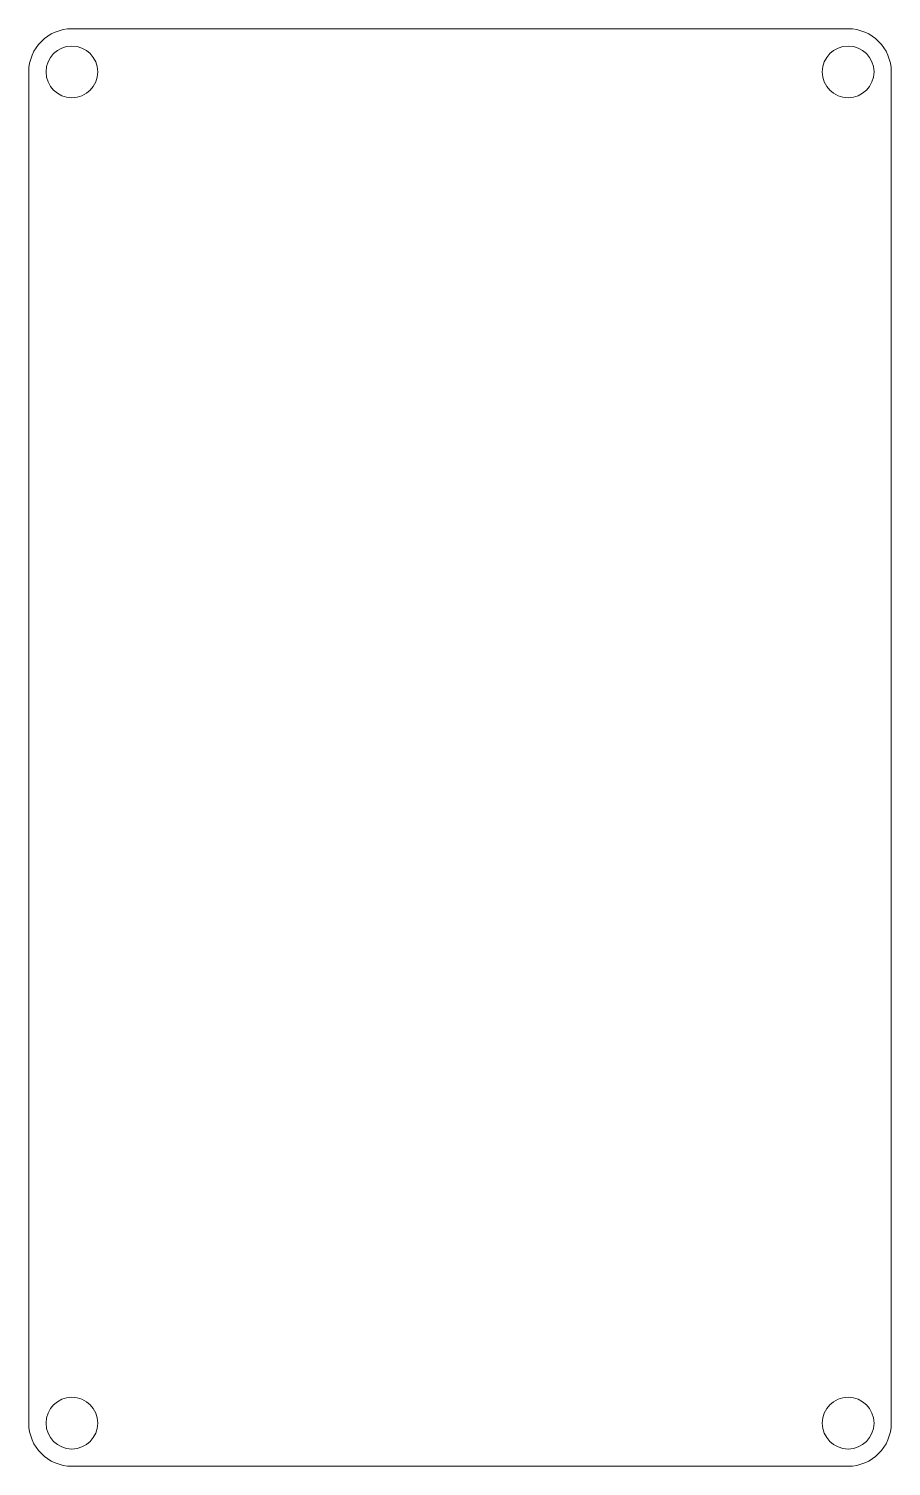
# Model space of a CAD drawing. Header units: millimetres. Extents: x -56 to 4, y -50 to 50.
import ezdxf

# ---------------------------------------------------------------- set-up
doc = ezdxf.new("R2010")
doc.units = ezdxf.units.MM
doc.layers.add('1', color=7, linetype='Continuous', true_color=0xffffff)

msp = doc.modelspace()

# ---------------------------------------------------------------- linework, layer by layer
at = {"layer": '1', "color": 30, "linetype": 'Continuous', "lineweight": 13}
for p, q in [((1.497056, 50.442577), (-52.502944, 50.442577)), ((-55.502944, 47.442577), (-55.502944, -46.557423)), ((4.497056, -46.557423), (4.497056, 47.442577)), ((-52.502944, -49.557423), (1.497056, -49.557423))]:
    msp.add_line(p, q, dxfattribs=at)
for centre in [(-52.502944, 47.442577), (1.497056, 47.442577), (-52.502944, -46.557423), (1.497056, -46.557423)]:
    msp.add_circle(centre, 1.8, dxfattribs=at)
for centre, start, end in [((-52.502944, 47.442577), 90, 180), ((1.497056, 47.442577), 0, 90), ((-52.502944, -46.557423), 180, 270), ((1.497056, -46.557423), 270, 0)]:
    msp.add_arc(centre, 3, start, end, dxfattribs=at)

doc.saveas('drawing.dxf')
